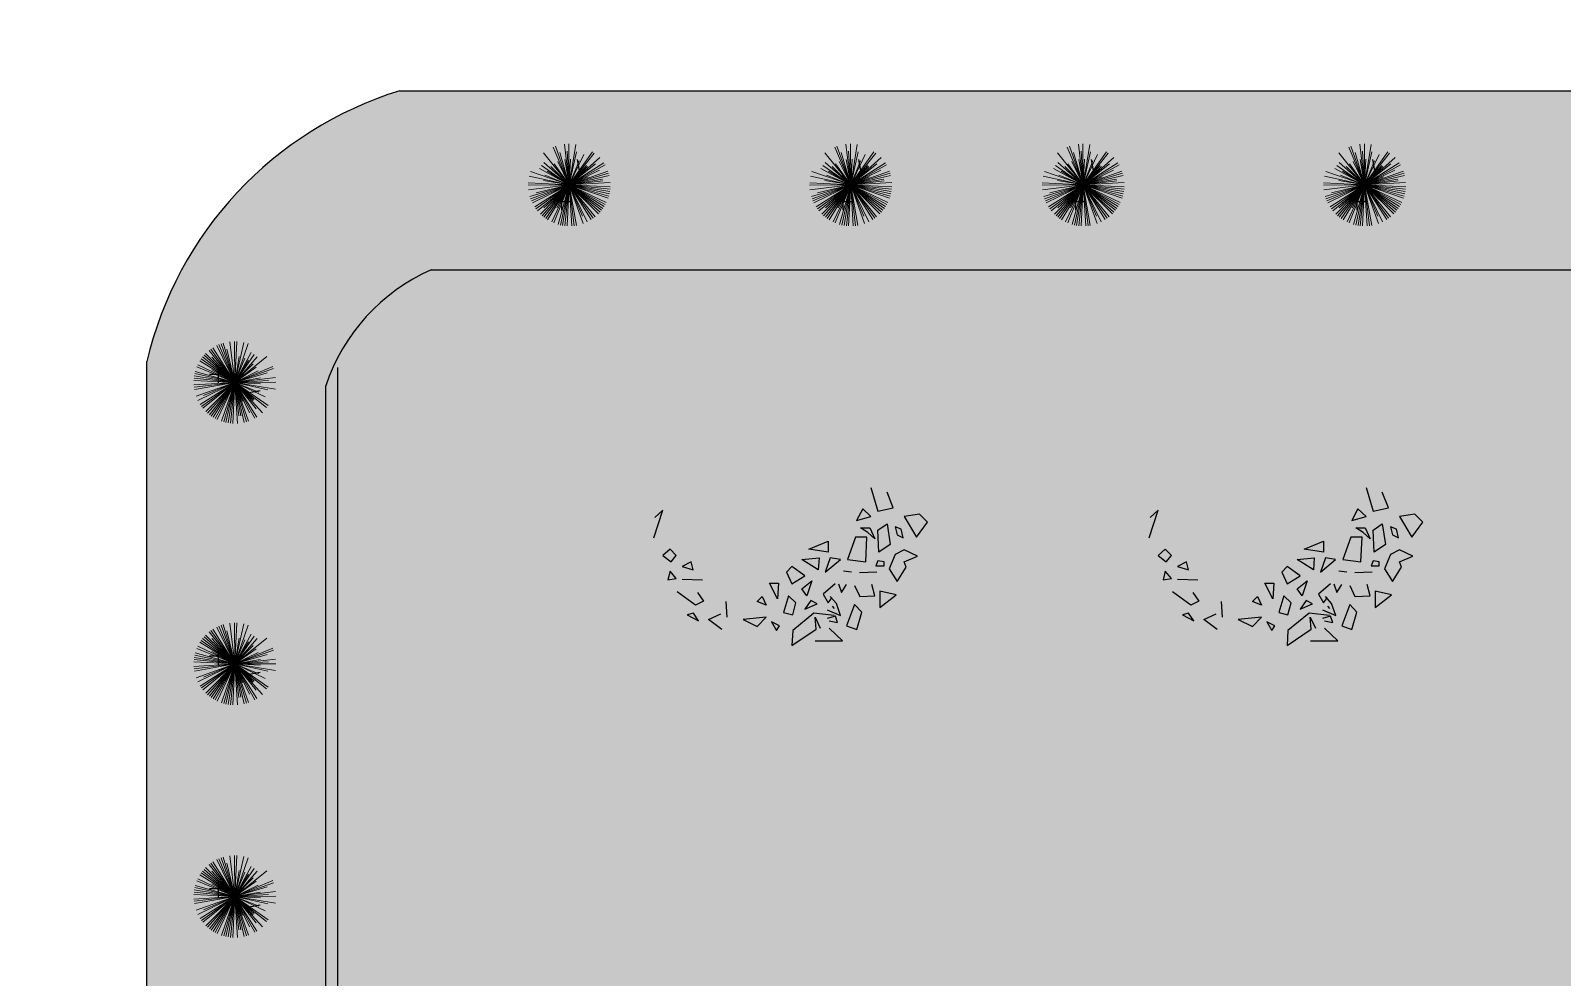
# Model space of a CAD drawing. Header units: millimetres. Extents: x -1544140 to 7445918, y -1294905 to 2019878.
# Drawn here: x 1795261 to 1797431, y 42539 to 43880 of the extents above; entities that cross this region are included whole.
import ezdxf

# ---------------------------------------------------------------- set-up
doc = ezdxf.new("R2010")
doc.units = ezdxf.units.MM
doc.header["$MEASUREMENT"] = 0
doc.layers.add('marc det', color=74, linetype='Continuous', lineweight=18)
picture_1 = doc.add_image_def('image5.png', size_in_pixel=(1482, 826))

msp = doc.modelspace()

# ---------------------------------------------------------------- hatches: boundary and pattern name
at = {"true_color": 0x8dc133, "transparency": 33554687}
h = msp.add_hatch(color=65, dxfattribs=at)
h.dxf.hatch_style = 1
h.paths.add_polyline_path([(1799294.3, 41123.3), (1799294.3, 43402.9, 0.352206), (1798795.6, 43794.6), (1795784.3, 43794.6, 0.266602), (1795426.2, 43411.2), (1795426.2, 41220.7, 0.323619), (1795829.8, 40814.3), (1799019.9, 40814.3, 0.388077)])
h.paths.add_polyline_path([(1799001.2, 41067.7), (1795854.3, 41067.7, -0.285044), (1795679.7, 41244.1), (1795679.7, 43377, -0.211803), (1795828.8, 43541.1), (1798797.3, 43541.1, -0.326949), (1799040.8, 43368.8), (1799040.8, 41120.8, -0.351898)], flags=16)
at = {"true_color": 0xb8d93f, "transparency": 33554687}
h = msp.add_hatch(color=63, dxfattribs=at)
h.dxf.hatch_style = 1
h.paths.add_polyline_path([(1799040.8, 43368.8, 0.326949), (1798797.3, 43541.1), (1795828.8, 43541.1, 0.386529), (1795679.7, 43204.8), (1795679.7, 41244.1, 0.417198), (1795963.9, 41067.7), (1799001.2, 41067.7, 0.351898), (1799040.8, 41120.8)])
at = {"layer": 'marc det'}
for points in [[(1796236.9, 43368.8), (1796198.8, 43358.6), (1796186.2, 43342.5), (1796163.3, 43310.2), (1796139.1, 43307.4), (1796135.9, 43279.6), (1796145.1, 43267.8), (1796138.2, 43250.1), (1796111.4, 43200), (1796120.1, 43182.6), (1796134.8, 43161.1), (1796135, 43142.1), (1796105.8, 43130.9), (1796146.5, 43128), (1796141.5, 43109.3), (1796154.6, 43095.6), (1796156.3, 43078.3), (1796176.3, 43056.4), (1796182.9, 43031.8), (1796201.3, 43017.8), (1796214.7, 43020.4), (1796232.4, 43010.3), (1796240.4, 42987.4), (1796246.1, 42958.6), (1796252.3, 42980.2), (1796271.5, 42997.6), (1796295.7, 42990.1), (1796311.7, 42979.6), (1796331.3, 42986.2), (1796352.2, 42986.3), (1796365.6, 42971.2), (1796370.9, 42988.6), (1796392.9, 43001.1), (1796415.7, 43000.1), (1796439.6, 43011.6), (1796446.8, 43028), (1796459.5, 43034.6), (1796476.3, 43037.9), (1796482.2, 43060.8), (1796493.6, 43073.9), (1796524.3, 43077.2), (1796547.9, 43072.4), (1796527.8, 43086.1), (1796512.7, 43100.8), (1796513.5, 43114.5), (1796527.2, 43133.6), (1796538.4, 43156.2), (1796536.5, 43174.8), (1796539.8, 43220.3), (1796577.7, 43240), (1796531.2, 43237), (1796518.3, 43258.3), (1796516.2, 43278.2), (1796502.1, 43305.4), (1796485.3, 43319.8), (1796477.6, 43341.4), (1796460.4, 43348.9), (1796438.1, 43364.9), (1796419.7, 43363.1), (1796420.2, 43394), (1796400.5, 43369.7), (1796393.3, 43388.7), (1796383.6, 43393.6), (1796360.3, 43400.4), (1796355.5, 43394.8), (1796312.5, 43391.8), (1796300.6, 43399), (1796279.6, 43390.8), (1796263.5, 43393.1), (1796247.1, 43414.3), (1796231.8, 43438.5), (1796238.2, 43415.3), (1796244.6, 43382.6)], [(1796938.4, 43368.8), (1796900.3, 43358.6), (1796887.7, 43342.5), (1796864.8, 43310.2), (1796840.6, 43307.4), (1796837.4, 43279.6), (1796846.7, 43267.8), (1796839.7, 43250.1), (1796812.9, 43200), (1796821.6, 43182.6), (1796836.3, 43161.1), (1796836.5, 43142.1), (1796807.4, 43130.9), (1796848, 43128), (1796843, 43109.3), (1796856.1, 43095.6), (1796857.8, 43078.3), (1796877.8, 43056.4), (1796884.4, 43031.8), (1796902.8, 43017.8), (1796916.3, 43020.4), (1796933.9, 43010.3), (1796941.9, 42987.4), (1796947.6, 42958.6), (1796953.8, 42980.2), (1796973, 42997.6), (1796997.2, 42990.1), (1797013.2, 42979.6), (1797032.8, 42986.2), (1797053.7, 42986.3), (1797067.1, 42971.2), (1797072.4, 42988.6), (1797094.4, 43001.1), (1797117.2, 43000.1), (1797141.1, 43011.6), (1797148.4, 43028), (1797161, 43034.6), (1797177.8, 43037.9), (1797183.7, 43060.8), (1797195.1, 43073.9), (1797225.8, 43077.2), (1797249.5, 43072.4), (1797229.3, 43086.1), (1797214.2, 43100.8), (1797215, 43114.5), (1797228.7, 43133.6), (1797239.9, 43156.2), (1797238, 43174.8), (1797241.3, 43220.3), (1797279.2, 43240), (1797232.8, 43237), (1797219.9, 43258.3), (1797217.7, 43278.2), (1797203.6, 43305.4), (1797186.8, 43319.8), (1797179.1, 43341.4), (1797161.9, 43348.9), (1797139.6, 43364.9), (1797121.2, 43363.1), (1797121.7, 43394), (1797102, 43369.7), (1797094.8, 43388.7), (1797085.2, 43393.6), (1797061.8, 43400.4), (1797057, 43394.8), (1797014, 43391.8), (1797002.1, 43399), (1796981.1, 43390.8), (1796965, 43393.1), (1796948.6, 43414.3), (1796933.4, 43438.5), (1796939.7, 43415.3), (1796946.1, 43382.6)]]:
    msp.add_hatch(color=102, dxfattribs=at).paths.add_polyline_path(points)

# ---------------------------------------------------------------- linework, layer by layer
at = {"color": 116, "lineweight": -2, "true_color": 0x136734}
for p, q in [((1796039.3, 43678.8), (1796036, 43697.5)), ((1796437.9, 43678.8), (1796434.6, 43697.5)), ((1796767.2, 43678.8), (1796764, 43697.5)), ((1797165.9, 43678.8), (1797162.6, 43697.5)), ((1795568.1, 43366.8), (1795586.7, 43370.1)), ((1795568.1, 42968.2), (1795586.7, 42971.4)), ((1795568.1, 42638.8), (1795586.7, 42642.1))]:
    msp.add_line(p, q, dxfattribs=at)
at = {"color": 116, "true_color": 0x136734}
for p, q in [((1796001.1, 43637.8), (1796025.7, 43637.8)), ((1796013.4, 43650.1), (1796013.4, 43625.5)), ((1796399.7, 43637.8), (1796424.4, 43637.8)), ((1796412.1, 43650.1), (1796412.1, 43625.5)), ((1796729, 43637.8), (1796753.7, 43637.8)), ((1796741.4, 43650.1), (1796741.4, 43625.5)), ((1797127.7, 43637.8), (1797152.3, 43637.8)), ((1797140, 43650.1), (1797140, 43625.5)), ((1795539.4, 43392.7), (1795514.8, 43392.7)), ((1795527.1, 43405), (1795527.1, 43380.3)), ((1795527.1, 43006.3), (1795527.1, 42981.7)), ((1795539.4, 42994), (1795514.8, 42994)), ((1795527.1, 42677), (1795527.1, 42652.4)), ((1795539.4, 42664.7), (1795514.8, 42664.7))]:
    msp.add_line(p, q, dxfattribs=at)
at = {"color": 96}
for p, q in [((1796451.5, 43233.1), (1796461.5, 43199.5)), ((1796483.1, 43203.9), (1796474.5, 43226.3)), ((1797153, 43233.1), (1797163.1, 43199.5)), ((1797184.6, 43203.9), (1797176, 43226.3)), ((1796144.1, 43161.4), (1796157, 43200.6)), ((1796157, 43200.6), (1796145.5, 43190.5)), ((1796440, 43202.8), (1796431.4, 43186)), ((1796451.5, 43191.6), (1796440, 43202.8)), ((1796461.5, 43199.5), (1796483.1, 43203.9)), ((1796845.6, 43161.4), (1796858.5, 43200.6)), ((1796858.5, 43200.6), (1796847, 43190.5)), ((1797141.5, 43202.8), (1797132.9, 43186)), ((1797153, 43191.6), (1797141.5, 43202.8)), ((1797163.1, 43199.5), (1797184.6, 43203.9)), ((1796431.4, 43186), (1796451.5, 43191.6)), ((1796437.1, 43175.9), (1796450.1, 43175.9)), ((1796447.2, 43169.2), (1796437.1, 43175.9)), ((1796450.1, 43175.9), (1796457.2, 43160.2)), ((1796461.5, 43172.6), (1796474.5, 43181.5)), ((1796474.5, 43181.5), (1796478.8, 43152.4)), ((1796494.6, 43173.7), (1796486, 43177)), ((1796486, 43177), (1796488.8, 43165.8)), ((1796520.4, 43195), (1796498.9, 43191.6)), ((1796498.9, 43191.6), (1796516.1, 43162.5)), ((1796516.1, 43162.5), (1796531.9, 43183.8)), ((1796531.9, 43183.8), (1796520.4, 43195)), ((1797132.9, 43186), (1797153, 43191.6)), ((1797138.6, 43175.9), (1797151.6, 43175.9)), ((1797148.7, 43169.2), (1797138.6, 43175.9)), ((1797151.6, 43175.9), (1797158.8, 43160.2)), ((1797163.1, 43172.6), (1797176, 43181.5)), ((1797176, 43181.5), (1797180.3, 43152.4)), ((1797196.1, 43173.7), (1797187.5, 43177)), ((1797187.5, 43177), (1797190.4, 43165.8)), ((1797221.9, 43195), (1797200.4, 43191.6)), ((1797200.4, 43191.6), (1797217.6, 43162.5)), ((1797217.6, 43162.5), (1797233.4, 43183.8)), ((1797233.4, 43183.8), (1797221.9, 43195)), ((1796363.9, 43145.7), (1796391.2, 43156.9)), ((1796391.2, 43156.9), (1796391.2, 43141.2)), ((1796429.9, 43162.5), (1796418.4, 43131.1)), ((1796445.7, 43162.5), (1796429.9, 43162.5)), ((1796444.3, 43127.7), (1796445.7, 43162.5)), ((1796457.2, 43160.2), (1796447.2, 43169.2)), ((1796463, 43141.2), (1796461.5, 43172.6)), ((1796478.8, 43152.4), (1796463, 43141.2)), ((1796488.8, 43165.8), (1796497.5, 43161.4)), ((1796497.5, 43161.4), (1796494.6, 43173.7)), ((1797065.4, 43145.7), (1797092.7, 43156.9)), ((1797092.7, 43156.9), (1797092.7, 43141.2)), ((1797131.5, 43162.5), (1797120, 43131.1)), ((1797147.3, 43162.5), (1797131.5, 43162.5)), ((1797145.8, 43127.7), (1797147.3, 43162.5)), ((1797158.8, 43160.2), (1797148.7, 43169.2)), ((1797164.5, 43141.2), (1797163.1, 43172.6)), ((1797180.3, 43152.4), (1797164.5, 43141.2)), ((1797190.4, 43165.8), (1797199, 43161.4)), ((1797199, 43161.4), (1797196.1, 43173.7)), ((1796167.1, 43145.7), (1796157, 43136.7)), ((1796157, 43136.7), (1796168.5, 43127.7)), ((1796175.7, 43136.7), (1796167.1, 43145.7)), ((1796168.5, 43127.7), (1796175.7, 43136.7)), ((1796353.8, 43131.1), (1796378.2, 43133.3)), ((1796376.8, 43116.5), (1796353.8, 43131.1)), ((1796391.2, 43141.2), (1796363.9, 43145.7)), ((1796378.2, 43133.3), (1796376.8, 43116.5)), ((1796394, 43133.3), (1796386.9, 43113.2)), ((1796386.9, 43113.2), (1796408.4, 43131.1)), ((1796408.4, 43131.1), (1796394, 43133.3)), ((1796418.4, 43131.1), (1796444.3, 43127.7)), ((1796486, 43137.8), (1796477.3, 43117.7)), ((1796498.9, 43144.5), (1796486, 43137.8)), ((1796517.6, 43135.6), (1796498.9, 43144.5)), ((1796498.9, 43127.7), (1796517.6, 43135.6)), ((1796868.6, 43145.7), (1796858.5, 43136.7)), ((1796858.5, 43136.7), (1796870, 43127.7)), ((1796877.2, 43136.7), (1796868.6, 43145.7)), ((1796870, 43127.7), (1796877.2, 43136.7)), ((1797055.3, 43131.1), (1797079.7, 43133.3)), ((1797078.3, 43116.5), (1797055.3, 43131.1)), ((1797092.7, 43141.2), (1797065.4, 43145.7)), ((1797079.7, 43133.3), (1797078.3, 43116.5)), ((1797095.6, 43133.3), (1797088.4, 43113.2)), ((1797088.4, 43113.2), (1797109.9, 43131.1)), ((1797109.9, 43131.1), (1797095.6, 43133.3)), ((1797120, 43131.1), (1797145.8, 43127.7)), ((1797187.5, 43137.8), (1797178.9, 43117.7)), ((1797200.4, 43144.5), (1797187.5, 43137.8)), ((1797219.1, 43135.6), (1797200.4, 43144.5)), ((1797200.4, 43127.7), (1797219.1, 43135.6)), ((1796167.1, 43114.3), (1796164.2, 43102)), ((1796175.7, 43104.2), (1796167.1, 43114.3)), ((1796197.2, 43127.7), (1796184.3, 43121)), ((1796184.3, 43121), (1796200.1, 43116.5)), ((1796200.1, 43116.5), (1796197.2, 43127.7)), ((1796339.5, 43121), (1796332.3, 43113.2)), ((1796332.3, 43113.2), (1796339.5, 43096.4)), ((1796358.1, 43107.6), (1796339.5, 43121)), ((1796424.2, 43113.2), (1796412.7, 43114.3)), ((1796460.1, 43113.2), (1796435.7, 43112.1)), ((1796461.5, 43128.9), (1796458.7, 43122.1)), ((1796458.7, 43122.1), (1796470.2, 43122.1)), ((1796470.2, 43127.7), (1796461.5, 43128.9)), ((1796470.2, 43122.1), (1796470.2, 43127.7)), ((1796477.3, 43117.7), (1796488.8, 43099.7)), ((1796488.8, 43099.7), (1796501.8, 43119.9)), ((1796501.8, 43119.9), (1796498.9, 43127.7)), ((1796868.6, 43114.3), (1796865.7, 43102)), ((1796877.2, 43104.2), (1796868.6, 43114.3)), ((1796898.8, 43127.7), (1796885.8, 43121)), ((1796885.8, 43121), (1796901.6, 43116.5)), ((1796901.6, 43116.5), (1796898.8, 43127.7)), ((1797041, 43121), (1797033.8, 43113.2)), ((1797033.8, 43113.2), (1797041, 43096.4)), ((1797059.6, 43107.6), (1797041, 43121)), ((1797125.7, 43113.2), (1797114.2, 43114.3)), ((1797161.6, 43113.2), (1797137.2, 43112.1)), ((1797163.1, 43128.9), (1797160.2, 43122.1)), ((1797160.2, 43122.1), (1797171.7, 43122.1)), ((1797171.7, 43127.7), (1797163.1, 43128.9)), ((1797171.7, 43122.1), (1797171.7, 43127.7)), ((1797178.9, 43117.7), (1797190.4, 43099.7)), ((1797190.4, 43099.7), (1797203.3, 43119.9)), ((1797203.3, 43119.9), (1797200.4, 43127.7)), ((1796164.2, 43102), (1796175.7, 43104.2)), ((1796184.3, 43103.1), (1796213, 43102)), ((1796319.3, 43075.1), (1796307.8, 43097.5)), ((1796307.8, 43097.5), (1796320.8, 43097.5)), ((1796320.8, 43097.5), (1796319.3, 43075.1)), ((1796339.5, 43096.4), (1796358.1, 43107.6)), ((1796353.8, 43089.6), (1796368.2, 43100.9)), ((1796361, 43079.6), (1796353.8, 43089.6)), ((1796368.2, 43100.9), (1796361, 43079.6)), ((1796401.2, 43096.4), (1796384, 43081.8)), ((1796405.6, 43096.5), (1796409.9, 43084.2)), ((1796409.9, 43084.2), (1796417.1, 43095.4)), ((1796428.6, 43094.3), (1796435.8, 43078.6)), ((1796457.3, 43079.7), (1796453, 43095.4)), ((1796865.7, 43102), (1796877.2, 43104.2)), ((1796885.8, 43103.1), (1796914.6, 43102)), ((1797020.8, 43075.1), (1797009.4, 43097.5)), ((1797009.4, 43097.5), (1797022.3, 43097.5)), ((1797022.3, 43097.5), (1797020.8, 43075.1)), ((1797041, 43096.4), (1797059.6, 43107.6)), ((1797055.3, 43089.6), (1797069.7, 43100.9)), ((1797062.5, 43079.6), (1797055.3, 43089.6)), ((1797069.7, 43100.9), (1797062.5, 43079.6)), ((1797102.7, 43096.4), (1797085.5, 43081.8)), ((1797107.1, 43096.5), (1797111.4, 43084.2)), ((1797111.4, 43084.2), (1797118.6, 43095.4)), ((1797130.1, 43094.3), (1797137.3, 43078.6)), ((1797158.8, 43079.7), (1797154.5, 43095.4)), ((1796203.1, 43066.3), (1796177.2, 43085.3)), ((1796214.6, 43071.9), (1796203.1, 43066.3)), ((1796205.9, 43084.2), (1796214.6, 43071.9)), ((1796246.1, 43071.7), (1796247.5, 43049.3)), ((1796290.6, 43071.7), (1796297.8, 43078.4)), ((1796303.5, 43066.1), (1796290.6, 43071.7)), ((1796297.8, 43078.4), (1796303.5, 43066.1)), ((1796335.1, 43079.6), (1796328, 43056)), ((1796345.2, 43069.5), (1796335.1, 43079.6)), ((1796340.9, 43052.7), (1796345.2, 43069.5)), ((1796366.7, 43072.8), (1796358.1, 43060.5)), ((1796358.1, 43060.5), (1796375.4, 43068.4)), ((1796375.4, 43068.4), (1796366.7, 43072.8)), ((1796384, 43081.8), (1796391.2, 43069.5)), ((1796391.2, 43069.5), (1796396.9, 43077.3)), ((1796402.7, 43068.5), (1796394.1, 43078.6)), ((1796408.5, 43051.7), (1796402.7, 43068.5)), ((1796428.6, 43067.4), (1796417.1, 43037.1)), ((1796438.6, 43056.2), (1796428.6, 43067.4)), ((1796435.8, 43078.6), (1796457.3, 43079.7)), ((1796487.4, 43080.7), (1796464.4, 43086.3)), ((1796464.4, 43086.3), (1796464.4, 43062.8)), ((1796464.4, 43062.8), (1796487.4, 43080.7)), ((1796904.6, 43066.3), (1796878.7, 43085.3)), ((1796916.1, 43071.9), (1796904.6, 43066.3)), ((1796907.5, 43084.2), (1796916.1, 43071.9)), ((1796947.6, 43071.7), (1796949, 43049.3)), ((1796992.1, 43071.7), (1796999.3, 43078.4)), ((1797005.1, 43066.1), (1796992.1, 43071.7)), ((1796999.3, 43078.4), (1797005.1, 43066.1)), ((1797036.7, 43079.6), (1797029.5, 43056)), ((1797046.7, 43069.5), (1797036.7, 43079.6)), ((1797042.4, 43052.7), (1797046.7, 43069.5)), ((1797068.3, 43072.8), (1797059.6, 43060.5)), ((1797059.6, 43060.5), (1797076.9, 43068.4)), ((1797076.9, 43068.4), (1797068.3, 43072.8)), ((1797085.5, 43081.8), (1797092.7, 43069.5)), ((1797092.7, 43069.5), (1797098.4, 43077.3)), ((1797104.2, 43068.5), (1797095.6, 43078.6)), ((1797110, 43051.7), (1797104.2, 43068.5)), ((1797130.1, 43067.4), (1797118.6, 43037.1)), ((1797140.1, 43056.2), (1797130.1, 43067.4)), ((1797137.3, 43078.6), (1797158.8, 43079.7)), ((1797188.9, 43080.7), (1797165.9, 43086.3)), ((1797165.9, 43086.3), (1797165.9, 43062.8)), ((1797165.9, 43062.8), (1797188.9, 43080.7)), ((1796200.2, 43055.1), (1796191.6, 43052.8)), ((1796191.6, 43052.8), (1796207.4, 43043.9)), ((1796207.4, 43043.9), (1796200.2, 43055.1)), ((1796221.7, 43046.1), (1796239, 43054)), ((1796240.4, 43031.6), (1796221.7, 43046.1)), ((1796303.5, 43049.3), (1796270.5, 43046)), ((1796270.5, 43046), (1796290.6, 43035.9)), ((1796290.6, 43035.9), (1796303.5, 43049.3)), ((1796328, 43056), (1796340.9, 43052.7)), ((1796371, 43054.9), (1796340.9, 43030.3)), ((1796399.8, 43051.6), (1796371, 43054.9)), ((1796373.9, 43032.5), (1796372.5, 43049.3)), ((1796372.5, 43049.3), (1796379.7, 43033.6)), ((1796389.8, 43059.6), (1796408.5, 43051.7)), ((1796401.3, 43050.6), (1796389.8, 43047.2)), ((1796392.7, 43043.9), (1796404.2, 43041.6)), ((1796396.9, 43065), (1796399.8, 43061.6)), ((1796404.2, 43041.6), (1796401.3, 43050.6)), ((1796431.5, 43031.6), (1796438.6, 43056.2)), ((1796901.7, 43055.1), (1796893.1, 43052.8)), ((1796893.1, 43052.8), (1796908.9, 43043.9)), ((1796908.9, 43043.9), (1796901.7, 43055.1)), ((1796923.3, 43046.1), (1796940.5, 43054)), ((1796941.9, 43031.6), (1796923.3, 43046.1)), ((1797005.1, 43049.3), (1796972, 43046)), ((1796972, 43046), (1796992.1, 43035.9)), ((1796992.1, 43035.9), (1797005.1, 43049.3)), ((1797029.5, 43056), (1797042.4, 43052.7)), ((1797072.6, 43054.9), (1797042.4, 43030.3)), ((1797101.3, 43051.6), (1797072.6, 43054.9)), ((1797075.4, 43032.5), (1797074, 43049.3)), ((1797074, 43049.3), (1797081.2, 43033.6)), ((1797091.3, 43059.6), (1797110, 43051.7)), ((1797102.8, 43050.6), (1797091.3, 43047.2)), ((1797094.2, 43043.9), (1797105.7, 43041.6)), ((1797098.4, 43065), (1797101.3, 43061.6)), ((1797105.7, 43041.6), (1797102.8, 43050.6)), ((1797133, 43031.6), (1797140.1, 43056.2)), ((1796322.2, 43037), (1796310.7, 43042.6)), ((1796310.7, 43042.6), (1796317.9, 43030.3)), ((1796317.9, 43030.3), (1796322.2, 43037)), ((1796339.5, 43009), (1796373.9, 43032.5)), ((1796340.9, 43030.3), (1796339.5, 43009)), ((1796411.3, 43015.9), (1796392.7, 43033.8)), ((1796417.1, 43037.1), (1796431.5, 43031.6)), ((1797023.7, 43037), (1797012.2, 43042.6)), ((1797012.2, 43042.6), (1797019.4, 43030.3)), ((1797019.4, 43030.3), (1797023.7, 43037)), ((1797041, 43009), (1797075.4, 43032.5)), ((1797042.4, 43030.3), (1797041, 43009)), ((1797112.9, 43015.9), (1797094.2, 43033.8)), ((1797118.6, 43037.1), (1797133, 43031.6)), ((1796372.6, 43015.9), (1796411.3, 43015.9)), ((1797074.1, 43015.9), (1797112.9, 43015.9))]:
    msp.add_line(p, q, dxfattribs=at)
for points in [[(1795784.3, 43794.6), (1798807.2, 43794.6)], [(1795828.8, 43541.1), (1798807.2, 43541.1)], [(1795426.2, 41220.7), (1795426.2, 43411.2)], [(1795695.9, 43402.9), (1795695.9, 41114.6)], [(1795679.7, 41244.1), (1795679.7, 43377)]]:
    msp.add_lwpolyline(points)
for radius, start, end in [(527, 107.0974, 166.8092), (273.5, 113.8167, 161.6515)]:
    msp.add_arc((1795939.2, 43290.9), radius, start, end)
at = {"layer": 'marc det', "color": 116, "true_color": 0x136734}
for p, q in [((1796024.4, 43661.4), (1796017.5, 43719.1)), ((1796024.4, 43661.4), (1796024, 43719.5)), ((1796024.4, 43661.4), (1796033.8, 43718.8)), ((1796423, 43661.4), (1796416.2, 43719.1)), ((1796423, 43661.4), (1796422.7, 43719.5)), ((1796423, 43661.4), (1796432.4, 43718.8)), ((1796752.3, 43661.4), (1796745.5, 43719.1)), ((1796752.3, 43661.4), (1796752, 43719.5)), ((1796752.3, 43661.4), (1796761.7, 43718.8)), ((1797151, 43661.4), (1797144.1, 43719.1)), ((1797151, 43661.4), (1797150.6, 43719.5)), ((1797151, 43661.4), (1797160.4, 43718.8)), ((1796024.4, 43661.4), (1795987.9, 43706.6)), ((1796024.4, 43661.4), (1796001.8, 43715)), ((1796024.4, 43661.4), (1796004.9, 43716.1)), ((1796024.4, 43661.4), (1796010.9, 43707.3)), ((1796024.4, 43661.4), (1796018, 43697.6)), ((1796024.4, 43661.4), (1796021.4, 43709.1)), ((1796023.8, 43660.8), (1796057.2, 43708.4)), ((1796057.2, 43708.4), (1796023.8, 43660.8)), ((1796023.8, 43660.8), (1796059.8, 43706.4)), ((1796024.4, 43661.4), (1796034.8, 43708)), ((1796024.4, 43661.4), (1796044.9, 43704.5)), ((1796024.4, 43661.4), (1796067.5, 43700.4)), ((1796024.4, 43661.4), (1796026.2, 43698)), ((1796024.4, 43661.4), (1796038.2, 43695.3)), ((1796423, 43661.4), (1796386.5, 43706.6)), ((1796423, 43661.4), (1796400.5, 43715)), ((1796423, 43661.4), (1796403.5, 43716.1)), ((1796423, 43661.4), (1796409.5, 43707.3)), ((1796423, 43661.4), (1796416.7, 43697.6)), ((1796423, 43661.4), (1796420.1, 43709.1)), ((1796422.5, 43660.8), (1796455.8, 43708.4)), ((1796455.8, 43708.4), (1796422.5, 43660.8)), ((1796422.5, 43660.8), (1796458.5, 43706.4)), ((1796423, 43661.4), (1796433.4, 43708)), ((1796423, 43661.4), (1796443.5, 43704.5)), ((1796423, 43661.4), (1796466.2, 43700.4)), ((1796423, 43661.4), (1796424.9, 43698)), ((1796423, 43661.4), (1796436.9, 43695.3)), ((1796752.3, 43661.4), (1796715.8, 43706.6)), ((1796752.3, 43661.4), (1796729.8, 43715)), ((1796752.3, 43661.4), (1796732.8, 43716.1)), ((1796752.3, 43661.4), (1796738.8, 43707.3)), ((1796752.3, 43661.4), (1796746, 43697.6)), ((1796752.3, 43661.4), (1796749.4, 43709.1)), ((1796751.8, 43660.8), (1796785.2, 43708.4)), ((1796785.2, 43708.4), (1796751.8, 43660.8)), ((1796751.8, 43660.8), (1796787.8, 43706.4)), ((1796752.3, 43661.4), (1796762.7, 43708)), ((1796752.3, 43661.4), (1796772.8, 43704.5)), ((1796752.3, 43661.4), (1796795.5, 43700.4)), ((1796752.3, 43661.4), (1796754.2, 43698)), ((1796752.3, 43661.4), (1796766.2, 43695.3)), ((1797151, 43661.4), (1797114.5, 43706.6)), ((1797151, 43661.4), (1797128.4, 43715)), ((1797151, 43661.4), (1797131.5, 43716.1)), ((1797151, 43661.4), (1797137.5, 43707.3)), ((1797151, 43661.4), (1797144.6, 43697.6)), ((1797151, 43661.4), (1797148, 43709.1)), ((1797150.4, 43660.8), (1797183.8, 43708.4)), ((1797183.8, 43708.4), (1797150.4, 43660.8)), ((1797150.4, 43660.8), (1797186.4, 43706.4)), ((1797151, 43661.4), (1797161.3, 43708)), ((1797151, 43661.4), (1797171.5, 43704.5)), ((1797151, 43661.4), (1797194.1, 43700.4)), ((1797151, 43661.4), (1797152.8, 43698)), ((1797151, 43661.4), (1797164.8, 43695.3)), ((1796024.4, 43661.4), (1795967.6, 43674)), ((1796024.4, 43661.4), (1795969.4, 43680.3)), ((1796024.4, 43661.4), (1795982.1, 43684.4)), ((1796024.4, 43661.4), (1795985, 43689)), ((1795985, 43689), (1796024.4, 43661.4)), ((1796024.4, 43661.4), (1795988.3, 43693.2)), ((1796024.4, 43661.4), (1795990, 43675.4)), ((1796024.4, 43661.4), (1795992.9, 43680.9)), ((1796024.4, 43661.4), (1795998.1, 43687.4)), ((1796024.4, 43661.4), (1796002.9, 43691.4)), ((1796024.4, 43661.4), (1796008.2, 43694.5)), ((1796024.4, 43661.4), (1796073.4, 43692.6)), ((1796024.4, 43661.4), (1796061.5, 43691.4)), ((1796024.4, 43661.4), (1796075.1, 43689.8)), ((1796024.4, 43661.4), (1796048.6, 43688.8)), ((1796024.4, 43661.4), (1796050.1, 43687.4)), ((1796024.4, 43661.4), (1796067.3, 43682.4)), ((1796024.4, 43661.4), (1796079.2, 43680.9)), ((1796024.4, 43661.4), (1796080.2, 43677.8)), ((1796024.4, 43661.4), (1796081, 43674.7)), ((1796423, 43661.4), (1796366.3, 43674)), ((1796423, 43661.4), (1796368.1, 43680.3)), ((1796423, 43661.4), (1796380.7, 43684.4)), ((1796423, 43661.4), (1796383.6, 43689)), ((1796383.6, 43689), (1796423, 43661.4)), ((1796423, 43661.4), (1796387, 43693.2)), ((1796423, 43661.4), (1796388.7, 43675.4)), ((1796423, 43661.4), (1796391.6, 43680.9)), ((1796423, 43661.4), (1796396.7, 43687.4)), ((1796423, 43661.4), (1796401.5, 43691.4)), ((1796423, 43661.4), (1796406.9, 43694.5)), ((1796423, 43661.4), (1796472.1, 43692.6)), ((1796423, 43661.4), (1796460.2, 43691.4)), ((1796423, 43661.4), (1796473.8, 43689.8)), ((1796423, 43661.4), (1796447.3, 43688.8)), ((1796423, 43661.4), (1796448.8, 43687.4)), ((1796423, 43661.4), (1796465.9, 43682.4)), ((1796423, 43661.4), (1796477.8, 43680.9)), ((1796423, 43661.4), (1796478.8, 43677.8)), ((1796423, 43661.4), (1796479.6, 43674.7)), ((1796752.3, 43661.4), (1796695.6, 43674)), ((1796752.3, 43661.4), (1796697.4, 43680.3)), ((1796752.3, 43661.4), (1796710.1, 43684.4)), ((1796752.3, 43661.4), (1796712.9, 43689)), ((1796712.9, 43689), (1796752.3, 43661.4)), ((1796752.3, 43661.4), (1796716.3, 43693.2)), ((1796752.3, 43661.4), (1796718, 43675.4)), ((1796752.3, 43661.4), (1796720.9, 43680.9)), ((1796752.3, 43661.4), (1796726.1, 43687.4)), ((1796752.3, 43661.4), (1796730.8, 43691.4)), ((1796752.3, 43661.4), (1796736.2, 43694.5)), ((1796752.3, 43661.4), (1796801.4, 43692.6)), ((1796752.3, 43661.4), (1796789.5, 43691.4)), ((1796752.3, 43661.4), (1796803.1, 43689.8)), ((1796752.3, 43661.4), (1796776.6, 43688.8)), ((1796752.3, 43661.4), (1796778.1, 43687.4)), ((1796752.3, 43661.4), (1796795.2, 43682.4)), ((1796752.3, 43661.4), (1796807.1, 43680.9)), ((1796752.3, 43661.4), (1796808.1, 43677.8)), ((1796752.3, 43661.4), (1796809, 43674.7)), ((1797151, 43661.4), (1797094.2, 43674)), ((1797151, 43661.4), (1797096, 43680.3)), ((1797151, 43661.4), (1797108.7, 43684.4)), ((1797151, 43661.4), (1797111.6, 43689)), ((1797111.6, 43689), (1797151, 43661.4)), ((1797151, 43661.4), (1797114.9, 43693.2)), ((1797151, 43661.4), (1797116.6, 43675.4)), ((1797151, 43661.4), (1797119.5, 43680.9)), ((1797151, 43661.4), (1797124.7, 43687.4)), ((1797151, 43661.4), (1797129.5, 43691.4)), ((1797151, 43661.4), (1797134.8, 43694.5)), ((1797151, 43661.4), (1797200, 43692.6)), ((1797151, 43661.4), (1797188.1, 43691.4)), ((1797151, 43661.4), (1797201.7, 43689.8)), ((1797151, 43661.4), (1797175.2, 43688.8)), ((1797151, 43661.4), (1797176.7, 43687.4)), ((1797151, 43661.4), (1797193.9, 43682.4)), ((1797151, 43661.4), (1797205.8, 43680.9)), ((1797151, 43661.4), (1797206.8, 43677.8)), ((1797151, 43661.4), (1797207.6, 43674.7)), ((1796024.4, 43661.4), (1795966.3, 43664.3)), ((1796024.4, 43661.4), (1795966.3, 43661)), ((1796024.4, 43661.4), (1795966.7, 43654.5)), ((1796024.4, 43661.4), (1795968.6, 43645)), ((1796024.4, 43661.4), (1795969.6, 43641.9)), ((1796024.4, 43661.4), (1795970.8, 43638.8)), ((1796024.4, 43661.4), (1795972.2, 43635.8)), ((1796024.4, 43661.4), (1795975.4, 43630.2)), ((1796024.4, 43661.4), (1795977.2, 43627.5)), ((1796024.4, 43661.4), (1795977.3, 43650.3)), ((1796024.4, 43661.4), (1795979.2, 43624.9)), ((1796024.4, 43661.4), (1795983.5, 43620)), ((1796024.4, 43661.4), (1795985.9, 43617.8)), ((1796024.4, 43661.4), (1795987.7, 43667.4)), ((1796024.4, 43661.4), (1795988.4, 43615.7)), ((1796024.4, 43661.4), (1795988.5, 43628.9)), ((1795991, 43613.8), (1796024.4, 43661.4)), ((1796024.4, 43661.4), (1795991, 43613.8)), ((1796024.4, 43661.4), (1795993.8, 43612)), ((1796024.4, 43661.4), (1795999.5, 43608.9)), ((1796024.4, 43661.4), (1796002.5, 43607.5)), ((1796024.4, 43661.4), (1796006.6, 43628.7)), ((1796024.4, 43661.4), (1796008.6, 43605.4)), ((1796024.4, 43661.4), (1796011.8, 43604.6)), ((1796024.4, 43661.4), (1796015, 43604)), ((1796024.4, 43661.4), (1796018.2, 43603.6)), ((1796024.4, 43661.4), (1796021.5, 43603.3)), ((1796024.4, 43661.4), (1796051.2, 43672.7)), ((1796024.4, 43661.4), (1796071.4, 43669.7)), ((1796024.4, 43661.4), (1796071.8, 43667)), ((1796024.4, 43661.4), (1796082.4, 43665)), ((1796024.4, 43661.4), (1796082.5, 43658.5)), ((1796024.4, 43661.4), (1796043.9, 43606.6)), ((1796024.4, 43661.4), (1796031.3, 43603.6)), ((1796024.4, 43661.4), (1796034.5, 43604.1)), ((1796024.4, 43661.4), (1796028, 43603.4)), ((1796024.4, 43661.4), (1796043.1, 43617)), ((1796024.4, 43661.4), (1796049.9, 43609.2)), ((1796024.4, 43661.4), (1796055.6, 43612.3)), ((1796024.4, 43661.4), (1796058.3, 43614.2)), ((1796024.4, 43661.4), (1796060.9, 43616.1)), ((1796024.4, 43661.4), (1796065.8, 43620.5)), ((1796024.4, 43661.4), (1796068, 43622.9)), ((1796024.4, 43661.4), (1796070.1, 43625.4)), ((1796072, 43628), (1796024.4, 43661.4)), ((1796024.4, 43661.4), (1796073.8, 43630.7)), ((1796024.4, 43661.4), (1796075.4, 43633.6)), ((1796024.4, 43661.4), (1796076.9, 43636.5)), ((1796024.4, 43661.4), (1796081.2, 43648.8)), ((1796024.4, 43661.4), (1796081.8, 43652)), ((1796024.4, 43661.4), (1796082.2, 43655.2)), ((1796024.4, 43661.4), (1796079.4, 43642.5)), ((1796024.4, 43661.4), (1796080.4, 43645.6)), ((1796423, 43661.4), (1796364.9, 43661)), ((1796423, 43661.4), (1796365, 43664.3)), ((1796423, 43661.4), (1796365.3, 43654.5)), ((1796423, 43661.4), (1796367.3, 43645)), ((1796423, 43661.4), (1796368.3, 43641.9)), ((1796423, 43661.4), (1796369.5, 43638.8)), ((1796423, 43661.4), (1796370.8, 43635.8)), ((1796423, 43661.4), (1796374, 43630.2)), ((1796423, 43661.4), (1796375.8, 43627.5)), ((1796423, 43661.4), (1796376, 43650.3)), ((1796423, 43661.4), (1796377.8, 43624.9)), ((1796423, 43661.4), (1796382.2, 43620)), ((1796423, 43661.4), (1796384.6, 43617.8)), ((1796423, 43661.4), (1796386.4, 43667.4)), ((1796423, 43661.4), (1796387.1, 43615.7)), ((1796423, 43661.4), (1796387.1, 43628.9)), ((1796389.7, 43613.8), (1796423, 43661.4)), ((1796423, 43661.4), (1796389.7, 43613.8)), ((1796423, 43661.4), (1796392.4, 43612)), ((1796423, 43661.4), (1796398.1, 43608.9)), ((1796423, 43661.4), (1796401.1, 43607.5)), ((1796423, 43661.4), (1796405.2, 43628.7)), ((1796423, 43661.4), (1796407.3, 43605.4)), ((1796423, 43661.4), (1796410.4, 43604.6)), ((1796423, 43661.4), (1796413.6, 43604)), ((1796423, 43661.4), (1796416.9, 43603.6)), ((1796423, 43661.4), (1796420.1, 43603.3)), ((1796423, 43661.4), (1796449.8, 43672.7)), ((1796423, 43661.4), (1796470.1, 43669.7)), ((1796423, 43661.4), (1796470.5, 43667)), ((1796423, 43661.4), (1796481.1, 43665)), ((1796423, 43661.4), (1796481.1, 43658.5)), ((1796423, 43661.4), (1796442.6, 43606.6)), ((1796423, 43661.4), (1796429.9, 43603.6)), ((1796423, 43661.4), (1796433.1, 43604.1)), ((1796423, 43661.4), (1796426.6, 43603.4)), ((1796423, 43661.4), (1796441.7, 43617)), ((1796423, 43661.4), (1796448.6, 43609.2)), ((1796423, 43661.4), (1796454.3, 43612.3)), ((1796423, 43661.4), (1796457, 43614.2)), ((1796423, 43661.4), (1796459.6, 43616.1)), ((1796423, 43661.4), (1796464.4, 43620.5)), ((1796423, 43661.4), (1796466.6, 43622.9)), ((1796423, 43661.4), (1796468.7, 43625.4)), ((1796470.7, 43628), (1796423, 43661.4)), ((1796423, 43661.4), (1796472.5, 43630.7)), ((1796423, 43661.4), (1796474.1, 43633.6)), ((1796423, 43661.4), (1796475.6, 43636.5)), ((1796423, 43661.4), (1796479.8, 43648.8)), ((1796423, 43661.4), (1796480.4, 43652)), ((1796423, 43661.4), (1796480.9, 43655.2)), ((1796423, 43661.4), (1796478, 43642.5)), ((1796423, 43661.4), (1796479, 43645.6)), ((1796752.3, 43661.4), (1796694.2, 43661)), ((1796752.3, 43661.4), (1796694.3, 43664.3)), ((1796752.3, 43661.4), (1796694.6, 43654.5)), ((1796752.3, 43661.4), (1796696.6, 43645)), ((1796752.3, 43661.4), (1796697.6, 43641.9)), ((1796752.3, 43661.4), (1796698.8, 43638.8)), ((1796752.3, 43661.4), (1796700.1, 43635.8)), ((1796752.3, 43661.4), (1796703.3, 43630.2)), ((1796752.3, 43661.4), (1796705.1, 43627.5)), ((1796752.3, 43661.4), (1796705.3, 43650.3)), ((1796752.3, 43661.4), (1796707.1, 43624.9)), ((1796752.3, 43661.4), (1796711.5, 43620)), ((1796752.3, 43661.4), (1796713.9, 43617.8)), ((1796752.3, 43661.4), (1796715.7, 43667.4)), ((1796752.3, 43661.4), (1796716.4, 43615.7)), ((1796752.3, 43661.4), (1796716.5, 43628.9)), ((1796719, 43613.8), (1796752.3, 43661.4)), ((1796752.3, 43661.4), (1796719, 43613.8)), ((1796752.3, 43661.4), (1796721.7, 43612)), ((1796752.3, 43661.4), (1796727.4, 43608.9)), ((1796752.3, 43661.4), (1796730.4, 43607.5)), ((1796752.3, 43661.4), (1796734.5, 43628.7)), ((1796752.3, 43661.4), (1796736.6, 43605.4)), ((1796752.3, 43661.4), (1796739.8, 43604.6)), ((1796752.3, 43661.4), (1796743, 43604)), ((1796752.3, 43661.4), (1796746.2, 43603.6)), ((1796752.3, 43661.4), (1796749.4, 43603.3)), ((1796752.3, 43661.4), (1796779.1, 43672.7)), ((1796752.3, 43661.4), (1796799.4, 43669.7)), ((1796752.3, 43661.4), (1796799.8, 43667)), ((1796752.3, 43661.4), (1796810.4, 43665)), ((1796752.3, 43661.4), (1796810.4, 43658.5)), ((1796752.3, 43661.4), (1796771.9, 43606.6)), ((1796752.3, 43661.4), (1796759.2, 43603.6)), ((1796752.3, 43661.4), (1796762.4, 43604.1)), ((1796752.3, 43661.4), (1796756, 43603.4)), ((1796752.3, 43661.4), (1796771, 43617)), ((1796752.3, 43661.4), (1796777.9, 43609.2)), ((1796752.3, 43661.4), (1796783.6, 43612.3)), ((1796752.3, 43661.4), (1796786.3, 43614.2)), ((1796752.3, 43661.4), (1796788.9, 43616.1)), ((1796752.3, 43661.4), (1796793.7, 43620.5)), ((1796752.3, 43661.4), (1796795.9, 43622.9)), ((1796752.3, 43661.4), (1796798, 43625.4)), ((1796800, 43628), (1796752.3, 43661.4)), ((1796752.3, 43661.4), (1796801.8, 43630.7)), ((1796752.3, 43661.4), (1796803.4, 43633.6)), ((1796752.3, 43661.4), (1796804.9, 43636.5)), ((1796752.3, 43661.4), (1796809.1, 43648.8)), ((1796752.3, 43661.4), (1796809.7, 43652)), ((1796752.3, 43661.4), (1796810.2, 43655.2)), ((1796752.3, 43661.4), (1796807.3, 43642.5)), ((1796752.3, 43661.4), (1796808.3, 43645.6)), ((1797151, 43661.4), (1797092.9, 43664.3)), ((1797151, 43661.4), (1797092.9, 43661)), ((1797151, 43661.4), (1797093.3, 43654.5)), ((1797151, 43661.4), (1797095.2, 43645)), ((1797151, 43661.4), (1797096.2, 43641.9)), ((1797151, 43661.4), (1797097.4, 43638.8)), ((1797151, 43661.4), (1797098.8, 43635.8)), ((1797151, 43661.4), (1797102, 43630.2)), ((1797151, 43661.4), (1797103.8, 43627.5)), ((1797151, 43661.4), (1797103.9, 43650.3)), ((1797151, 43661.4), (1797105.8, 43624.9)), ((1797151, 43661.4), (1797110.1, 43620)), ((1797151, 43661.4), (1797112.5, 43617.8)), ((1797151, 43661.4), (1797114.3, 43667.4)), ((1797151, 43661.4), (1797115, 43615.7)), ((1797151, 43661.4), (1797115.1, 43628.9)), ((1797117.6, 43613.8), (1797151, 43661.4)), ((1797151, 43661.4), (1797117.6, 43613.8)), ((1797151, 43661.4), (1797120.4, 43612)), ((1797151, 43661.4), (1797126.1, 43608.9)), ((1797151, 43661.4), (1797129.1, 43607.5)), ((1797151, 43661.4), (1797133.2, 43628.7)), ((1797151, 43661.4), (1797135.2, 43605.4)), ((1797151, 43661.4), (1797138.4, 43604.6)), ((1797151, 43661.4), (1797141.6, 43604)), ((1797151, 43661.4), (1797144.8, 43603.6)), ((1797151, 43661.4), (1797148.1, 43603.3)), ((1797151, 43661.4), (1797177.8, 43672.7)), ((1797151, 43661.4), (1797198, 43669.7)), ((1797151, 43661.4), (1797198.4, 43667)), ((1797151, 43661.4), (1797209, 43665)), ((1797151, 43661.4), (1797209.1, 43658.5)), ((1797151, 43661.4), (1797170.5, 43606.6)), ((1797151, 43661.4), (1797157.8, 43603.6)), ((1797151, 43661.4), (1797161.1, 43604.1)), ((1797151, 43661.4), (1797154.6, 43603.4)), ((1797151, 43661.4), (1797169.7, 43617)), ((1797151, 43661.4), (1797176.5, 43609.2)), ((1797151, 43661.4), (1797182.2, 43612.3)), ((1797151, 43661.4), (1797184.9, 43614.2)), ((1797151, 43661.4), (1797187.5, 43616.1)), ((1797151, 43661.4), (1797192.3, 43620.5)), ((1797151, 43661.4), (1797194.6, 43622.9)), ((1797151, 43661.4), (1797196.7, 43625.4)), ((1797198.6, 43628), (1797151, 43661.4)), ((1797151, 43661.4), (1797200.4, 43630.7)), ((1797151, 43661.4), (1797202, 43633.6)), ((1797151, 43661.4), (1797203.5, 43636.5)), ((1797151, 43661.4), (1797207.8, 43648.8)), ((1797151, 43661.4), (1797208.4, 43652)), ((1797151, 43661.4), (1797208.8, 43655.2)), ((1797151, 43661.4), (1797206, 43642.5)), ((1797151, 43661.4), (1797207, 43645.6)), ((1795550.7, 43381.7), (1795528.1, 43435.3)), ((1795550.7, 43381.7), (1795531.2, 43436.4)), ((1795550.7, 43381.7), (1795534.3, 43437.5)), ((1795550.7, 43381.7), (1795543.8, 43439.4)), ((1795550.7, 43381.7), (1795550.3, 43439.8)), ((1795550.7, 43381.7), (1795553.6, 43439.7)), ((1795550.7, 43381.7), (1795563.3, 43438.4)), ((1795550.7, 43381.7), (1795569.6, 43436.7)), ((1795503.1, 43415), (1795550.7, 43381.7)), ((1795550.7, 43381.7), (1795503.1, 43415)), ((1795550.7, 43381.7), (1795505, 43417.7)), ((1795550.7, 43381.7), (1795507.1, 43420.2)), ((1795550.7, 43381.7), (1795509.3, 43422.5)), ((1795550.7, 43381.7), (1795514.2, 43426.9)), ((1795550.7, 43381.7), (1795516.8, 43428.9)), ((1795550.7, 43381.7), (1795518.2, 43417.6)), ((1795550.7, 43381.7), (1795519.5, 43430.7)), ((1795550.7, 43381.7), (1795525.1, 43433.9)), ((1795550.7, 43381.7), (1795539.6, 43428.8)), ((1795550.7, 43381.7), (1795573.7, 43424)), ((1795550.7, 43381.7), (1795578.3, 43421.1)), ((1795578.3, 43421.1), (1795550.7, 43381.7)), ((1795550.7, 43381.7), (1795556.7, 43418.3)), ((1795550.7, 43381.7), (1795595.9, 43418.2)), ((1795550.7, 43381.7), (1795582.5, 43417.7)), ((1795550.7, 43381.7), (1795564.7, 43416)), ((1795550.7, 43381.7), (1795570.2, 43413.2)), ((1795550.7, 43381.7), (1795493.3, 43391.1)), ((1795550.7, 43381.7), (1795493.9, 43394.3)), ((1795550.7, 43381.7), (1795494.7, 43397.4)), ((1795550.7, 43381.7), (1795496.8, 43403.6)), ((1795550.7, 43381.7), (1795498.2, 43406.6)), ((1795550.7, 43381.7), (1795501.3, 43412.3)), ((1795550.7, 43381.7), (1795518, 43399.5)), ((1795550.7, 43381.7), (1795576.7, 43408)), ((1795550.7, 43381.7), (1795604.3, 43404.3)), ((1795550.7, 43381.7), (1795580.7, 43403.2)), ((1795550.7, 43381.7), (1795605.4, 43401.2)), ((1795550.7, 43381.7), (1795583.8, 43397.9)), ((1795550.7, 43381.7), (1795596.6, 43395.2)), ((1795550.7, 43381.7), (1795492.6, 43384.6)), ((1795550.7, 43381.7), (1795492.7, 43378.1)), ((1795550.7, 43381.7), (1795492.9, 43387.8)), ((1795550.7, 43381.7), (1795492.9, 43374.8)), ((1795550.7, 43381.7), (1795493.4, 43371.6)), ((1795550.7, 43381.7), (1795495.9, 43362.2)), ((1795550.7, 43381.7), (1795498.5, 43356.1)), ((1795550.7, 43381.7), (1795501.6, 43350.5)), ((1795550.7, 43381.7), (1795503.5, 43347.8)), ((1795550.7, 43381.7), (1795505.4, 43345.2)), ((1795550.7, 43381.7), (1795506.3, 43363)), ((1795550.7, 43381.7), (1795509.8, 43340.3)), ((1795550.7, 43381.7), (1795512.2, 43338.1)), ((1795550.7, 43381.7), (1795514.7, 43336)), ((1795517.3, 43334.1), (1795550.7, 43381.7)), ((1795550.7, 43381.7), (1795520, 43332.3)), ((1795550.7, 43381.7), (1795522.9, 43330.6)), ((1795550.7, 43381.7), (1795525.8, 43329.2)), ((1795550.7, 43381.7), (1795531.8, 43326.7)), ((1795550.7, 43381.7), (1795534.9, 43325.7)), ((1795550.7, 43381.7), (1795538.1, 43324.9)), ((1795550.7, 43381.7), (1795541.3, 43324.3)), ((1795550.7, 43381.7), (1795544.5, 43323.9)), ((1795550.7, 43381.7), (1795547.8, 43323.6)), ((1795550.1, 43382.2), (1795597.7, 43348.9)), ((1795550.1, 43382.2), (1795595.7, 43346.3)), ((1795597.7, 43348.9), (1795550.1, 43382.2)), ((1795550.7, 43381.7), (1795608.4, 43388.5)), ((1795550.7, 43381.7), (1795586.9, 43388.1)), ((1795550.7, 43381.7), (1795598.4, 43384.6)), ((1795550.7, 43381.7), (1795608.8, 43382)), ((1795550.7, 43381.7), (1795556.3, 43334.2)), ((1795550.7, 43381.7), (1795554.3, 43323.7)), ((1795550.7, 43381.7), (1795559, 43334.6)), ((1795550.7, 43381.7), (1795570.2, 43326.9)), ((1795550.7, 43381.7), (1795567.1, 43325.9)), ((1795550.7, 43381.7), (1795564, 43325.1)), ((1795550.7, 43381.7), (1795579.1, 43331)), ((1795550.7, 43381.7), (1795571.6, 43338.8)), ((1795550.7, 43381.7), (1795581.9, 43332.6)), ((1795550.7, 43381.7), (1795587.3, 43379.8)), ((1795550.7, 43381.7), (1795608.1, 43372.3)), ((1795550.7, 43381.7), (1795597.3, 43371.3)), ((1795550.7, 43381.7), (1795584.6, 43367.9)), ((1795550.7, 43381.7), (1795562, 43354.9)), ((1795550.7, 43381.7), (1795576.7, 43356)), ((1795550.7, 43381.7), (1795578.1, 43357.5)), ((1795550.7, 43381.7), (1795593.8, 43361.2)), ((1795550.7, 43381.7), (1795580.7, 43344.5)), ((1795550.7, 43381.7), (1795589.7, 43338.6)), ((1795550.7, 42983), (1795509.3, 43023.9)), ((1795550.7, 42983), (1795514.2, 43028.3)), ((1795550.7, 42983), (1795516.8, 43030.3)), ((1795550.7, 42983), (1795519.5, 43032.1)), ((1795550.7, 42983), (1795525.1, 43035.3)), ((1795550.7, 42983), (1795528.1, 43036.6)), ((1795550.7, 42983), (1795531.2, 43037.8)), ((1795550.7, 42983), (1795534.3, 43038.8)), ((1795550.7, 42983), (1795539.6, 43030.1)), ((1795550.7, 42983), (1795543.8, 43040.8)), ((1795550.7, 42983), (1795550.3, 43041.2)), ((1795550.7, 42983), (1795553.6, 43041.1)), ((1795550.7, 42983), (1795563.3, 43039.8)), ((1795550.7, 42983), (1795569.6, 43038)), ((1795550.7, 42983), (1795573.7, 43025.3)), ((1795550.7, 42983), (1795578.3, 43022.5)), ((1795578.3, 43022.5), (1795550.7, 42983)), ((1795550.7, 42983), (1795496.8, 43005)), ((1795550.7, 42983), (1795498.2, 43008)), ((1795550.7, 42983), (1795501.3, 43013.7)), ((1795503.1, 43016.4), (1795550.7, 42983)), ((1795550.7, 42983), (1795503.1, 43016.4)), ((1795550.7, 42983), (1795505, 43019)), ((1795550.7, 42983), (1795507.1, 43021.5)), ((1795550.7, 42983), (1795518, 43000.9)), ((1795550.7, 42983), (1795518.2, 43018.9)), ((1795550.7, 42983), (1795556.7, 43019.7)), ((1795550.7, 42983), (1795595.9, 43019.6)), ((1795550.7, 42983), (1795582.5, 43019.1)), ((1795550.7, 42983), (1795564.7, 43017.4)), ((1795550.7, 42983), (1795570.2, 43014.5)), ((1795550.7, 42983), (1795576.7, 43009.3)), ((1795550.7, 42983), (1795604.3, 43005.6)), ((1795550.7, 42983), (1795580.7, 43004.6)), ((1795550.7, 42983), (1795605.4, 43002.6)), ((1795550.7, 42983), (1795492.6, 42986)), ((1795550.7, 42983), (1795492.7, 42979.4)), ((1795550.7, 42983), (1795492.9, 42989.2)), ((1795550.7, 42983), (1795492.9, 42976.2)), ((1795550.7, 42983), (1795493.3, 42992.4)), ((1795550.7, 42983), (1795493.4, 42973)), ((1795550.7, 42983), (1795493.9, 42995.6)), ((1795550.7, 42983), (1795494.7, 42998.8)), ((1795550.7, 42983), (1795495.9, 42963.5)), ((1795550.7, 42983), (1795498.5, 42957.5)), ((1795550.7, 42983), (1795501.6, 42951.8)), ((1795550.7, 42983), (1795503.5, 42949.1)), ((1795550.7, 42983), (1795505.4, 42946.5)), ((1795550.7, 42983), (1795506.3, 42964.3)), ((1795550.7, 42983), (1795509.8, 42941.7)), ((1795550.7, 42983), (1795512.2, 42939.5)), ((1795550.7, 42983), (1795514.7, 42937.4)), ((1795517.3, 42935.4), (1795550.7, 42983)), ((1795550.7, 42983), (1795520, 42933.6)), ((1795550.7, 42983), (1795522.9, 42932)), ((1795550.7, 42983), (1795525.8, 42930.5)), ((1795550.7, 42983), (1795531.8, 42928)), ((1795550.7, 42983), (1795534.9, 42927.1)), ((1795550.7, 42983), (1795538.1, 42926.3)), ((1795550.7, 42983), (1795541.3, 42925.7)), ((1795550.7, 42983), (1795544.5, 42925.2)), ((1795550.7, 42983), (1795547.8, 42925)), ((1795550.1, 42983.6), (1795597.7, 42950.2)), ((1795550.1, 42983.6), (1795595.7, 42947.6)), ((1795597.7, 42950.2), (1795550.1, 42983.6)), ((1795550.7, 42983), (1795583.8, 42999.2)), ((1795550.7, 42983), (1795596.6, 42996.6)), ((1795550.7, 42983), (1795608.4, 42989.9)), ((1795550.7, 42983), (1795586.9, 42989.4)), ((1795550.7, 42983), (1795598.4, 42986)), ((1795550.7, 42983), (1795608.8, 42983.4)), ((1795550.7, 42983), (1795556.3, 42935.6)), ((1795550.7, 42983), (1795554.3, 42925)), ((1795550.7, 42983), (1795559, 42936)), ((1795550.7, 42983), (1795570.2, 42928.3)), ((1795550.7, 42983), (1795567.1, 42927.3)), ((1795550.7, 42983), (1795564, 42926.4)), ((1795550.7, 42983), (1795579.1, 42932.3)), ((1795550.7, 42983), (1795571.6, 42940.2)), ((1795550.7, 42983), (1795581.9, 42934)), ((1795550.7, 42983), (1795587.3, 42981.2)), ((1795550.7, 42983), (1795608.1, 42973.6)), ((1795550.7, 42983), (1795597.3, 42972.7)), ((1795550.7, 42983), (1795584.6, 42969.2)), ((1795550.7, 42983), (1795562, 42956.2)), ((1795550.7, 42983), (1795576.7, 42957.3)), ((1795550.7, 42983), (1795578.1, 42958.8)), ((1795550.7, 42983), (1795593.8, 42962.6)), ((1795550.7, 42983), (1795580.7, 42945.9)), ((1795550.7, 42983), (1795589.7, 42939.9)), ((1795550.7, 42653.7), (1795514.2, 42699)), ((1795550.7, 42653.7), (1795516.8, 42700.9)), ((1795550.7, 42653.7), (1795519.5, 42702.8)), ((1795550.7, 42653.7), (1795525.1, 42706)), ((1795550.7, 42653.7), (1795528.1, 42707.3)), ((1795550.7, 42653.7), (1795531.2, 42708.5)), ((1795550.7, 42653.7), (1795534.3, 42709.5)), ((1795550.7, 42653.7), (1795539.6, 42700.8)), ((1795550.7, 42653.7), (1795543.8, 42711.5)), ((1795550.7, 42653.7), (1795550.3, 42711.9)), ((1795550.7, 42653.7), (1795553.6, 42711.8)), ((1795550.7, 42653.7), (1795563.3, 42710.5)), ((1795550.7, 42653.7), (1795569.6, 42708.7)), ((1795550.7, 42653.7), (1795496.8, 42675.7)), ((1795550.7, 42653.7), (1795498.2, 42678.6)), ((1795550.7, 42653.7), (1795501.3, 42684.4)), ((1795503.1, 42687.1), (1795550.7, 42653.7)), ((1795550.7, 42653.7), (1795503.1, 42687.1)), ((1795550.7, 42653.7), (1795505, 42689.7)), ((1795550.7, 42653.7), (1795507.1, 42692.2)), ((1795550.7, 42653.7), (1795509.3, 42694.6)), ((1795550.7, 42653.7), (1795518.2, 42689.6)), ((1795550.7, 42653.7), (1795573.7, 42696)), ((1795550.7, 42653.7), (1795578.3, 42693.2)), ((1795578.3, 42693.2), (1795550.7, 42653.7)), ((1795550.7, 42653.7), (1795556.7, 42690.4)), ((1795550.7, 42653.7), (1795595.9, 42690.2)), ((1795550.7, 42653.7), (1795582.5, 42689.8)), ((1795550.7, 42653.7), (1795564.7, 42688.1)), ((1795550.7, 42653.7), (1795570.2, 42685.2)), ((1795550.7, 42653.7), (1795576.7, 42680)), ((1795550.7, 42653.7), (1795604.3, 42676.3)), ((1795550.7, 42653.7), (1795580.7, 42675.3)), ((1795550.7, 42653.7), (1795492.6, 42656.6)), ((1795550.7, 42653.7), (1795492.7, 42650.1)), ((1795550.7, 42653.7), (1795492.9, 42659.9)), ((1795550.7, 42653.7), (1795492.9, 42646.9)), ((1795550.7, 42653.7), (1795493.3, 42663.1)), ((1795550.7, 42653.7), (1795493.4, 42643.6)), ((1795550.7, 42653.7), (1795493.9, 42666.3)), ((1795550.7, 42653.7), (1795494.7, 42669.5)), ((1795550.7, 42653.7), (1795495.9, 42634.2)), ((1795550.7, 42653.7), (1795498.5, 42628.2)), ((1795550.7, 42653.7), (1795501.6, 42622.5)), ((1795550.7, 42653.7), (1795503.5, 42619.8)), ((1795550.7, 42653.7), (1795505.4, 42617.2)), ((1795550.7, 42653.7), (1795506.3, 42635)), ((1795550.7, 42653.7), (1795509.8, 42612.4)), ((1795550.7, 42653.7), (1795512.2, 42610.1)), ((1795550.7, 42653.7), (1795514.7, 42608.1)), ((1795517.3, 42606.1), (1795550.7, 42653.7)), ((1795550.7, 42653.7), (1795518, 42671.6)), ((1795550.7, 42653.7), (1795520, 42604.3)), ((1795550.7, 42653.7), (1795522.9, 42602.7)), ((1795550.7, 42653.7), (1795525.8, 42601.2)), ((1795550.7, 42653.7), (1795531.8, 42598.7)), ((1795550.7, 42653.7), (1795534.9, 42597.8)), ((1795550.7, 42653.7), (1795538.1, 42597)), ((1795550.7, 42653.7), (1795541.3, 42596.4)), ((1795550.7, 42653.7), (1795544.5, 42595.9)), ((1795550.7, 42653.7), (1795547.8, 42595.7)), ((1795550.1, 42654.3), (1795597.7, 42620.9)), ((1795550.1, 42654.3), (1795595.7, 42618.3)), ((1795597.7, 42620.9), (1795550.1, 42654.3)), ((1795550.7, 42653.7), (1795605.4, 42673.3)), ((1795550.7, 42653.7), (1795583.8, 42669.9)), ((1795550.7, 42653.7), (1795596.6, 42667.3)), ((1795550.7, 42653.7), (1795608.4, 42660.6)), ((1795550.7, 42653.7), (1795586.9, 42660.1)), ((1795550.7, 42653.7), (1795598.4, 42656.7)), ((1795550.7, 42653.7), (1795608.8, 42654.1)), ((1795550.7, 42653.7), (1795556.3, 42606.3)), ((1795550.7, 42653.7), (1795554.3, 42595.7)), ((1795550.7, 42653.7), (1795559, 42606.7)), ((1795550.7, 42653.7), (1795570.2, 42599)), ((1795550.7, 42653.7), (1795567.1, 42598)), ((1795550.7, 42653.7), (1795564, 42597.1)), ((1795550.7, 42653.7), (1795579.1, 42603)), ((1795550.7, 42653.7), (1795571.6, 42610.8)), ((1795550.7, 42653.7), (1795581.9, 42604.7)), ((1795550.7, 42653.7), (1795587.3, 42651.9)), ((1795550.7, 42653.7), (1795608.1, 42644.3)), ((1795550.7, 42653.7), (1795597.3, 42643.4)), ((1795550.7, 42653.7), (1795584.6, 42639.9)), ((1795550.7, 42653.7), (1795562, 42626.9)), ((1795550.7, 42653.7), (1795576.7, 42628)), ((1795550.7, 42653.7), (1795578.1, 42629.5)), ((1795550.7, 42653.7), (1795593.8, 42633.3)), ((1795550.7, 42653.7), (1795580.7, 42616.6)), ((1795550.7, 42653.7), (1795589.7, 42610.6))]:
    msp.add_line(p, q, dxfattribs=at)

# ---------------------------------------------------------------- pictures from other files: only their frames are drawn
image = msp.add_image(picture_1, insert=(1748459.4, -24499.6), size_in_units=(203261.5, 113288.8))
image.dxf.flags = 7

doc.saveas('drawing.dxf')
